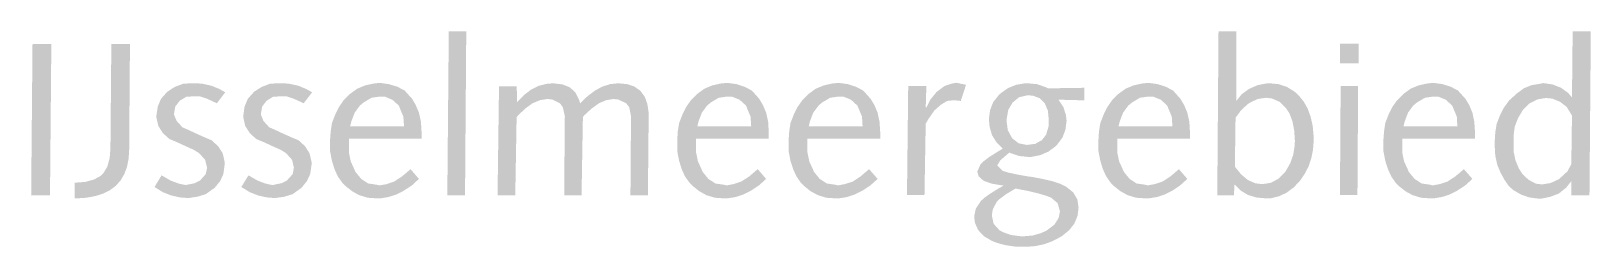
# Model space of a CAD drawing. Extents: x 65.7 to 79.6, y -14.5 to -12.5.
import ezdxf

# ---------------------------------------------------------------- set-up
doc = ezdxf.new("R2010")
doc.units = 0
doc.header["$MEASUREMENT"] = 0
doc.layers.add('to-xx-stempel', color=7, linetype='CONTINUOUS')

msp = doc.modelspace()

# ---------------------------------------------------------------- hatches: boundary and pattern name
at = {"layer": 'to-xx-stempel', "lineweight": 9}
for points in [[(65.879, -12.65), (65.711, -12.65), (65.699, -14), (65.867, -14)], [(66.58, -12.65), (66.414, -12.65), (66.406, -13.577), (66.399, -13.668), (66.378, -13.745), (66.345, -13.8), (66.319, -13.827), (66.258, -13.86), (66.181, -13.881), (66.086, -13.888), (66.086, -14.028), (66.104, -14.028), (66.192, -14.022), (66.272, -14.007), (66.342, -13.985), (66.402, -13.954), (66.454, -13.916), (66.496, -13.868), (66.529, -13.812), (66.553, -13.748), (66.568, -13.675), (66.573, -13.594)], [(69.579, -12.537), (69.423, -12.537), (69.41, -14), (69.568, -14)], [(66.972, -13.278), (66.984, -13.208), (67.025, -13.156), (67.082, -13.121), (67.169, -13.116), (67.198, -13.116), (67.268, -13.139), (67.355, -13.179), (67.43, -13.081), (67.378, -13.052), (67.308, -13.023), (67.227, -13.005), (67.168, -13), (67.135, -13), (67.054, -13.005), (66.978, -13.034), (66.915, -13.075), (66.909, -13.081), (66.857, -13.139), (66.828, -13.208), (66.816, -13.289), (66.816, -13.307), (66.833, -13.382), (66.874, -13.446), (66.932, -13.498), (67.001, -13.527), (67.077, -13.562), (67.152, -13.596), (67.198, -13.625), (67.25, -13.683), (67.268, -13.753), (67.256, -13.811), (67.204, -13.869), (67.158, -13.892), (67.077, -13.909), (67.019, -13.897), (66.943, -13.869), (66.862, -13.822), (66.799, -13.926), (66.874, -13.973), (66.949, -14.002), (67.025, -14.019), (67.1, -14.025), (67.181, -14.013), (67.256, -13.99), (67.32, -13.944), (67.332, -13.938), (67.384, -13.874), (67.413, -13.811), (67.424, -13.73), (67.424, -13.701), (67.407, -13.625), (67.366, -13.562), (67.308, -13.509), (67.239, -13.48), (67.164, -13.446), (67.088, -13.411), (67.048, -13.394), (66.996, -13.336)], [(67.747, -13.278), (67.759, -13.208), (67.799, -13.156), (67.857, -13.121), (67.944, -13.116), (67.973, -13.116), (68.042, -13.139), (68.129, -13.179), (68.205, -13.081), (68.152, -13.052), (68.083, -13.023), (68.002, -13.005), (67.943, -13), (67.909, -13), (67.828, -13.005), (67.753, -13.034), (67.689, -13.075), (67.683, -13.081), (67.631, -13.139), (67.602, -13.208), (67.591, -13.289), (67.591, -13.307), (67.608, -13.382), (67.649, -13.446), (67.706, -13.498), (67.776, -13.527), (67.851, -13.562), (67.927, -13.596), (67.973, -13.625), (68.025, -13.683), (68.042, -13.753), (68.031, -13.811), (67.979, -13.869), (67.932, -13.892), (67.851, -13.909), (67.793, -13.897), (67.718, -13.869), (67.637, -13.822), (67.573, -13.926), (67.649, -13.973), (67.724, -14.002), (67.799, -14.019), (67.874, -14.025), (67.956, -14.013), (68.031, -13.99), (68.095, -13.944), (68.106, -13.938), (68.158, -13.874), (68.187, -13.811), (68.199, -13.73), (68.199, -13.701), (68.181, -13.625), (68.141, -13.562), (68.083, -13.509), (68.013, -13.48), (67.938, -13.446), (67.863, -13.411), (67.822, -13.394), (67.77, -13.336)], [(71.131, -13.067), (71.078, -13.03), (71.012, -13.008), (70.933, -13.001), (70.864, -13.008), (70.795, -13.029), (70.728, -13.065), (70.66, -13.116), (70.594, -13.18), (70.585, -13.147), (70.553, -13.083), (70.502, -13.037), (70.435, -13.01), (70.35, -13.001), (70.295, -13.006), (70.223, -13.024), (70.156, -13.058), (70.092, -13.107), (70.032, -13.17), (70.029, -13.029), (69.871, -13.029), (69.858, -14), (70.016, -14), (70.028, -13.303), (70.04, -13.289), (70.106, -13.225), (70.172, -13.178), (70.238, -13.151), (70.303, -13.141), (70.346, -13.146), (70.415, -13.18), (70.44, -13.214), (70.458, -13.295), (70.452, -14), (70.607, -14), (70.619, -13.303), (70.63, -13.288), (70.698, -13.225), (70.764, -13.178), (70.828, -13.151), (70.894, -13.141), (70.937, -13.146), (71.006, -13.18), (71.032, -13.214), (71.048, -13.295), (71.043, -14), (71.199, -14), (71.203, -13.519), (71.206, -13.294), (71.206, -13.267), (71.194, -13.186), (71.17, -13.119)], [(73.676, -13.361), (73.7, -13.32), (73.752, -13.245), (73.81, -13.193), (73.868, -13.158), (73.926, -13.152), (73.989, -13.158), (74.036, -13.013), (74.03, -13.013), (73.949, -12.996), (73.914, -13.002), (73.844, -13.025), (73.775, -13.077), (73.769, -13.083), (73.717, -13.147), (73.682, -13.216), (73.676, -13.216), (73.682, -13.025), (73.52, -13.025), (73.509, -13.998), (73.665, -13.998)]]:
    msp.add_hatch(color=256, dxfattribs=at).paths.add_polyline_path(points)
h = msp.add_hatch(color=256, dxfattribs=at)
h.paths.add_polyline_path([(76.445, -12.537), (76.287, -12.537), (76.276, -14), (76.424, -14), (76.43, -13.902), (76.433, -13.907), (76.488, -13.96), (76.551, -13.998), (76.627, -14.02), (76.711, -14.028), (76.756, -14.026), (76.829, -14.008), (76.896, -13.976), (76.959, -13.929), (77.017, -13.866), (77.053, -13.813), (77.09, -13.743), (77.115, -13.669), (77.13, -13.591), (77.136, -13.508), (77.135, -13.469), (77.127, -13.381), (77.109, -13.301), (77.083, -13.229), (77.048, -13.166), (77.003, -13.11), (76.965, -13.075), (76.898, -13.034), (76.826, -13.009), (76.746, -13.001), (76.716, -13.002), (76.637, -13.017), (76.563, -13.049), (76.561, -13.05), (76.494, -13.098), (76.445, -13.159)])
h.paths.add_polyline_path([(76.546, -13.188), (76.562, -13.177), (76.635, -13.141), (76.71, -13.13), (76.763, -13.136), (76.833, -13.167), (76.89, -13.224), (76.921, -13.272), (76.947, -13.342), (76.962, -13.423), (76.968, -13.514), (76.966, -13.559), (76.953, -13.639), (76.927, -13.713), (76.888, -13.782), (76.877, -13.797), (76.818, -13.855), (76.752, -13.889), (76.678, -13.901), (76.615, -13.893), (76.549, -13.864), (76.489, -13.814), (76.433, -13.745), (76.439, -13.309), (76.439, -13.308), (76.487, -13.243)], flags=16)
h = msp.add_hatch(color=256, dxfattribs=at)
h.paths.add_polyline_path([(77.538, -12.648), (77.37, -12.648), (77.37, -12.822), (77.538, -12.822)])
h.paths.add_polyline_path([(77.532, -13.024), (77.376, -13.024), (77.37, -13.997), (77.526, -13.997)])
h = msp.add_hatch(color=256, dxfattribs=at)
h.paths.add_polyline_path([(79.607, -12.536), (79.445, -12.536), (79.439, -13.127), (79.404, -13.086), (79.34, -13.04), (79.265, -13.011), (79.184, -12.999), (79.155, -13.005), (79.08, -13.017), (79.01, -13.045), (78.947, -13.092), (78.883, -13.15), (78.877, -13.156), (78.831, -13.219), (78.796, -13.289), (78.767, -13.364), (78.755, -13.439), (78.75, -13.52), (78.75, -13.561), (78.755, -13.648), (78.773, -13.729), (78.802, -13.798), (78.837, -13.862), (78.877, -13.92), (78.918, -13.955), (78.987, -13.995), (79.057, -14.019), (79.138, -14.03), (79.167, -14.03), (79.248, -14.013), (79.323, -13.984), (79.387, -13.932), (79.433, -13.874), (79.433, -14.001), (79.595, -14.001)])
h.paths.add_polyline_path([(79.433, -13.723), (79.398, -13.787), (79.335, -13.845), (79.323, -13.856), (79.248, -13.891), (79.172, -13.903), (79.12, -13.897), (79.051, -13.862), (78.993, -13.804), (78.964, -13.758), (78.935, -13.688), (78.918, -13.607), (78.918, -13.515), (78.918, -13.468), (78.929, -13.387), (78.958, -13.312), (78.999, -13.242), (79.004, -13.237), (79.062, -13.179), (79.132, -13.144), (79.207, -13.132), (79.265, -13.138), (79.335, -13.167), (79.393, -13.213), (79.439, -13.289)], flags=16)
h = msp.add_hatch(color=256, dxfattribs=at)
h.paths.add_polyline_path([(69.175, -13.345), (69.157, -13.263), (69.128, -13.194), (69.094, -13.136), (69.082, -13.124), (69.03, -13.066), (68.966, -13.032), (68.891, -13.009), (68.81, -12.997), (68.752, -13.003), (68.676, -13.02), (68.607, -13.049), (68.543, -13.095), (68.485, -13.153), (68.445, -13.211), (68.41, -13.281), (68.381, -13.356), (68.37, -13.431), (68.364, -13.512), (68.364, -13.518), (68.364, -13.605), (68.381, -13.692), (68.404, -13.767), (68.433, -13.831), (68.474, -13.889), (68.503, -13.918), (68.561, -13.964), (68.624, -13.999), (68.7, -14.022), (68.787, -14.028), (68.81, -14.028), (68.885, -14.016), (68.955, -13.993), (69.024, -13.958), (69.094, -13.912), (69.157, -13.854), (69.082, -13.767), (69.007, -13.831), (68.937, -13.877), (68.868, -13.901), (68.804, -13.912), (68.781, -13.906), (68.705, -13.895), (68.642, -13.854), (68.59, -13.79), (68.578, -13.762), (68.549, -13.698), (68.532, -13.617), (68.532, -13.524), (68.532, -13.495), (69.18, -13.495), (69.18, -13.46), (69.18, -13.431)])
h.paths.add_polyline_path([(69.024, -13.385), (68.543, -13.385), (68.555, -13.339), (68.584, -13.263), (68.63, -13.2), (68.665, -13.171), (68.734, -13.13), (68.81, -13.119), (68.85, -13.119), (68.92, -13.148), (68.978, -13.2), (68.989, -13.229), (69.018, -13.298)], flags=16)
h = msp.add_hatch(color=256, dxfattribs=at)
h.paths.add_polyline_path([(72.271, -13.344), (72.253, -13.263), (72.224, -13.194), (72.189, -13.136), (72.178, -13.124), (72.126, -13.066), (72.062, -13.032), (71.987, -13.008), (71.906, -12.997), (71.848, -13.003), (71.772, -13.02), (71.703, -13.049), (71.639, -13.095), (71.581, -13.153), (71.541, -13.211), (71.506, -13.281), (71.477, -13.356), (71.465, -13.431), (71.46, -13.512), (71.46, -13.518), (71.46, -13.605), (71.477, -13.692), (71.5, -13.767), (71.529, -13.831), (71.57, -13.889), (71.599, -13.918), (71.657, -13.964), (71.72, -13.999), (71.796, -14.022), (71.883, -14.028), (71.906, -14.028), (71.981, -14.016), (72.05, -13.993), (72.12, -13.958), (72.189, -13.912), (72.253, -13.854), (72.178, -13.767), (72.103, -13.831), (72.033, -13.877), (71.964, -13.9), (71.9, -13.912), (71.877, -13.906), (71.801, -13.895), (71.738, -13.854), (71.686, -13.79), (71.674, -13.761), (71.645, -13.698), (71.628, -13.617), (71.628, -13.524), (71.628, -13.495), (72.276, -13.495), (72.276, -13.46), (72.276, -13.431)])
h.paths.add_polyline_path([(72.12, -13.385), (71.639, -13.385), (71.651, -13.339), (71.68, -13.263), (71.726, -13.2), (71.761, -13.171), (71.83, -13.13), (71.906, -13.119), (71.946, -13.119), (72.016, -13.147), (72.074, -13.2), (72.085, -13.229), (72.114, -13.298)], flags=16)
h = msp.add_hatch(color=256, dxfattribs=at)
h.paths.add_polyline_path([(73.264, -13.344), (73.247, -13.263), (73.218, -13.194), (73.183, -13.136), (73.171, -13.124), (73.119, -13.066), (73.055, -13.032), (72.98, -13.008), (72.899, -12.997), (72.841, -13.003), (72.766, -13.02), (72.696, -13.049), (72.633, -13.095), (72.575, -13.153), (72.534, -13.211), (72.499, -13.281), (72.47, -13.356), (72.459, -13.431), (72.453, -13.512), (72.453, -13.518), (72.453, -13.605), (72.47, -13.692), (72.494, -13.767), (72.523, -13.831), (72.563, -13.889), (72.592, -13.918), (72.65, -13.964), (72.714, -13.999), (72.789, -14.022), (72.876, -14.028), (72.899, -14.028), (72.974, -14.016), (73.044, -13.993), (73.113, -13.958), (73.183, -13.912), (73.247, -13.854), (73.171, -13.767), (73.096, -13.831), (73.027, -13.877), (72.957, -13.9), (72.893, -13.912), (72.87, -13.906), (72.795, -13.895), (72.731, -13.854), (72.679, -13.79), (72.667, -13.761), (72.638, -13.698), (72.621, -13.617), (72.621, -13.524), (72.621, -13.495), (73.27, -13.495), (73.27, -13.46), (73.27, -13.431)])
h.paths.add_polyline_path([(73.113, -13.385), (72.633, -13.385), (72.644, -13.339), (72.673, -13.263), (72.72, -13.2), (72.754, -13.171), (72.824, -13.13), (72.899, -13.119), (72.94, -13.119), (73.009, -13.147), (73.067, -13.2), (73.079, -13.229), (73.108, -13.298)], flags=16)
h = msp.add_hatch(color=256, dxfattribs=at)
h.paths.add_polyline_path([(75.09, -13.041), (74.766, -13.046), (74.744, -13.035), (74.671, -13.009), (74.587, -13.001), (74.56, -13.001), (74.48, -13.015), (74.409, -13.044), (74.346, -13.089), (74.326, -13.108), (74.277, -13.17), (74.25, -13.241), (74.239, -13.32), (74.246, -13.391), (74.268, -13.465), (74.308, -13.529), (74.363, -13.584), (74.308, -13.617), (74.236, -13.663), (74.186, -13.702), (74.165, -13.723), (74.136, -13.789), (74.148, -13.831), (74.191, -13.87), (74.266, -13.897), (74.371, -13.914), (74.326, -13.939), (74.252, -13.985), (74.201, -14.021), (74.167, -14.052), (74.123, -14.118), (74.108, -14.188), (74.115, -14.246), (74.144, -14.311), (74.195, -14.365), (74.268, -14.408), (74.312, -14.425), (74.386, -14.445), (74.467, -14.457), (74.557, -14.46), (74.569, -14.46), (74.65, -14.454), (74.729, -14.438), (74.803, -14.411), (74.874, -14.374), (74.891, -14.364), (74.956, -14.311), (75.002, -14.252), (75.03, -14.184), (75.039, -14.11), (75.028, -14.035), (74.99, -13.973), (74.926, -13.922), (74.875, -13.897), (74.805, -13.874), (74.722, -13.855), (74.623, -13.836), (74.594, -13.833), (74.494, -13.815), (74.418, -13.799), (74.364, -13.783), (74.314, -13.733), (74.341, -13.688), (74.422, -13.619), (74.435, -13.625), (74.511, -13.65), (74.591, -13.658), (74.621, -13.657), (74.7, -13.641), (74.771, -13.61), (74.834, -13.563), (74.848, -13.549), (74.895, -13.486), (74.922, -13.415), (74.932, -13.335), (74.927, -13.287), (74.904, -13.213), (74.86, -13.147), (75.09, -13.153)])
h.paths.add_polyline_path([(74.583, -13.108), (74.631, -13.111), (74.693, -13.134), (74.738, -13.18), (74.765, -13.244), (74.774, -13.331), (74.771, -13.387), (74.75, -13.459), (74.711, -13.509), (74.653, -13.541), (74.577, -13.551), (74.504, -13.536), (74.445, -13.489), (74.444, -13.486), (74.408, -13.419), (74.397, -13.337), (74.398, -13.317), (74.413, -13.236), (74.451, -13.173), (74.509, -13.125)], flags=16)
h.paths.add_polyline_path([(74.477, -13.94), (74.482, -13.941), (74.59, -13.962), (74.678, -13.983), (74.746, -14.003), (74.794, -14.021), (74.852, -14.07), (74.873, -14.143), (74.862, -14.201), (74.823, -14.263), (74.755, -14.314), (74.707, -14.337), (74.631, -14.359), (74.55, -14.366), (74.517, -14.365), (74.435, -14.354), (74.364, -14.329), (74.333, -14.311), (74.282, -14.255), (74.266, -14.183), (74.273, -14.128), (74.31, -14.057), (74.333, -14.035), (74.393, -13.99)], flags=16)
h = msp.add_hatch(color=256, dxfattribs=at)
h.paths.add_polyline_path([(76.027, -13.344), (76.009, -13.263), (75.98, -13.194), (75.945, -13.136), (75.934, -13.124), (75.882, -13.066), (75.818, -13.032), (75.743, -13.008), (75.662, -12.997), (75.604, -13.003), (75.528, -13.02), (75.459, -13.049), (75.395, -13.095), (75.337, -13.153), (75.297, -13.211), (75.262, -13.281), (75.233, -13.356), (75.221, -13.431), (75.216, -13.512), (75.216, -13.518), (75.216, -13.605), (75.233, -13.692), (75.256, -13.767), (75.285, -13.831), (75.326, -13.889), (75.355, -13.918), (75.413, -13.964), (75.476, -13.999), (75.552, -14.022), (75.638, -14.028), (75.662, -14.028), (75.737, -14.016), (75.806, -13.993), (75.876, -13.958), (75.945, -13.912), (76.009, -13.854), (75.934, -13.767), (75.859, -13.831), (75.789, -13.877), (75.72, -13.9), (75.656, -13.912), (75.633, -13.906), (75.557, -13.895), (75.494, -13.854), (75.442, -13.79), (75.43, -13.761), (75.401, -13.698), (75.384, -13.617), (75.384, -13.524), (75.384, -13.495), (76.032, -13.495), (76.032, -13.46), (76.032, -13.431)])
h.paths.add_polyline_path([(75.876, -13.385), (75.395, -13.385), (75.407, -13.339), (75.436, -13.263), (75.482, -13.2), (75.517, -13.171), (75.586, -13.13), (75.662, -13.119), (75.702, -13.119), (75.772, -13.147), (75.83, -13.2), (75.841, -13.229), (75.87, -13.298)], flags=16)
h = msp.add_hatch(color=256, dxfattribs=at)
h.paths.add_polyline_path([(78.568, -13.344), (78.551, -13.263), (78.522, -13.194), (78.487, -13.136), (78.475, -13.124), (78.423, -13.066), (78.359, -13.032), (78.284, -13.008), (78.203, -12.997), (78.145, -13.003), (78.07, -13.02), (78, -13.049), (77.937, -13.095), (77.879, -13.153), (77.838, -13.211), (77.803, -13.281), (77.774, -13.356), (77.763, -13.431), (77.757, -13.512), (77.757, -13.518), (77.757, -13.605), (77.774, -13.692), (77.798, -13.767), (77.827, -13.831), (77.867, -13.889), (77.896, -13.918), (77.954, -13.964), (78.018, -13.999), (78.093, -14.022), (78.18, -14.028), (78.203, -14.028), (78.278, -14.016), (78.348, -13.993), (78.417, -13.958), (78.487, -13.912), (78.551, -13.854), (78.475, -13.767), (78.4, -13.831), (78.33, -13.877), (78.261, -13.9), (78.197, -13.912), (78.174, -13.906), (78.099, -13.895), (78.035, -13.854), (77.983, -13.79), (77.971, -13.761), (77.942, -13.698), (77.925, -13.617), (77.925, -13.524), (77.925, -13.495), (78.574, -13.495), (78.574, -13.46), (78.574, -13.431)])
h.paths.add_polyline_path([(78.417, -13.385), (77.937, -13.385), (77.948, -13.339), (77.977, -13.263), (78.023, -13.2), (78.058, -13.171), (78.128, -13.13), (78.203, -13.119), (78.244, -13.119), (78.313, -13.147), (78.371, -13.2), (78.383, -13.229), (78.412, -13.298)], flags=16)

doc.saveas('drawing.dxf')
